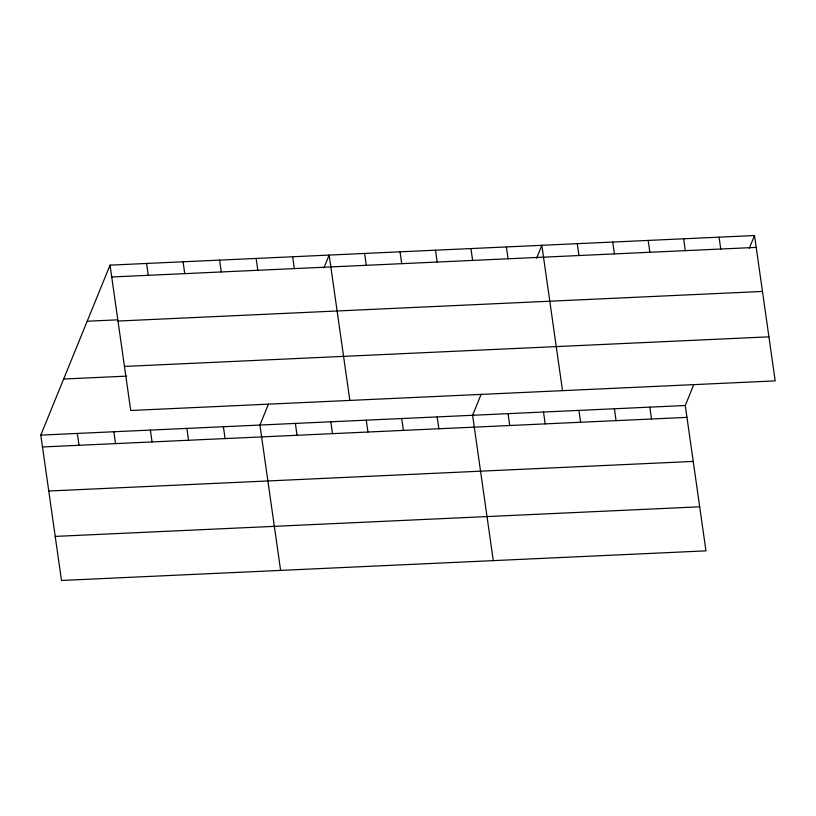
<?xml version="1.0" encoding="UTF-8"?>
<svg xmlns="http://www.w3.org/2000/svg" width="816" height="816" viewBox="0 0 816 816"><rect width="100%" height="100%" fill="white"/><g stroke="black" fill="none" stroke-linecap="round" stroke-linejoin="round"><path stroke-width="1.22" d="M693.845 384.479L685.277 405.511L705.962 550.861L61.486 580.462L40.8 435.112L110.038 265.139L754.514 235.538L775.2 380.888L130.723 410.489L110.038 265.139M268.495 404.012L259.927 425.054L280.612 570.394M323.921 267.934L329.154 255.071L349.84 400.421M481.165 394.25L472.597 415.283L493.282 560.633M536.602 258.162L541.834 245.31L562.52 390.65M749.282 248.39L754.514 235.538M111.721 276.991L756.197 247.391M87.19 321.229L117.412 319.841M117.994 321.045L762.47 291.445M124.45 366.435L768.927 336.835M63.648 379.022L126.613 376.125M40.8 435.112L685.277 405.511M42.483 446.964L686.97 417.374M48.756 491.018L693.233 461.417M55.213 536.408L699.7 506.807M719.069 237.17L720.752 249.023M683.624 238.792L685.307 250.655M648.179 240.424L649.862 252.277M649.832 407.143L651.515 418.996M612.724 242.056L614.417 253.909M614.387 408.775L616.07 420.628M577.279 243.678L578.972 255.53M578.942 410.397L580.625 422.249M543.497 412.029L545.18 423.881M506.389 246.932L508.072 258.794M508.052 413.651L509.735 425.513M470.944 248.564L472.627 260.416M435.499 250.196L437.182 262.048M437.152 416.915L438.845 428.767M400.054 251.818L401.737 263.67M401.707 418.537L403.4 430.389M364.609 253.45L366.292 265.302M366.262 420.169L367.945 432.021M330.817 421.79L332.5 433.643M292.638 256.754L294.321 268.607M295.372 423.422L297.055 435.275M256.122 258.427L257.805 270.28M219.596 260.11L221.289 271.963M223.4 426.727L225.094 438.58M183.08 261.783L184.763 273.635M186.884 428.4L188.567 440.263M146.554 263.456L148.247 275.318M150.358 430.083L152.051 441.935M113.842 431.756L115.525 443.608M77.316 433.439L79.009 445.291"/></g></svg>
